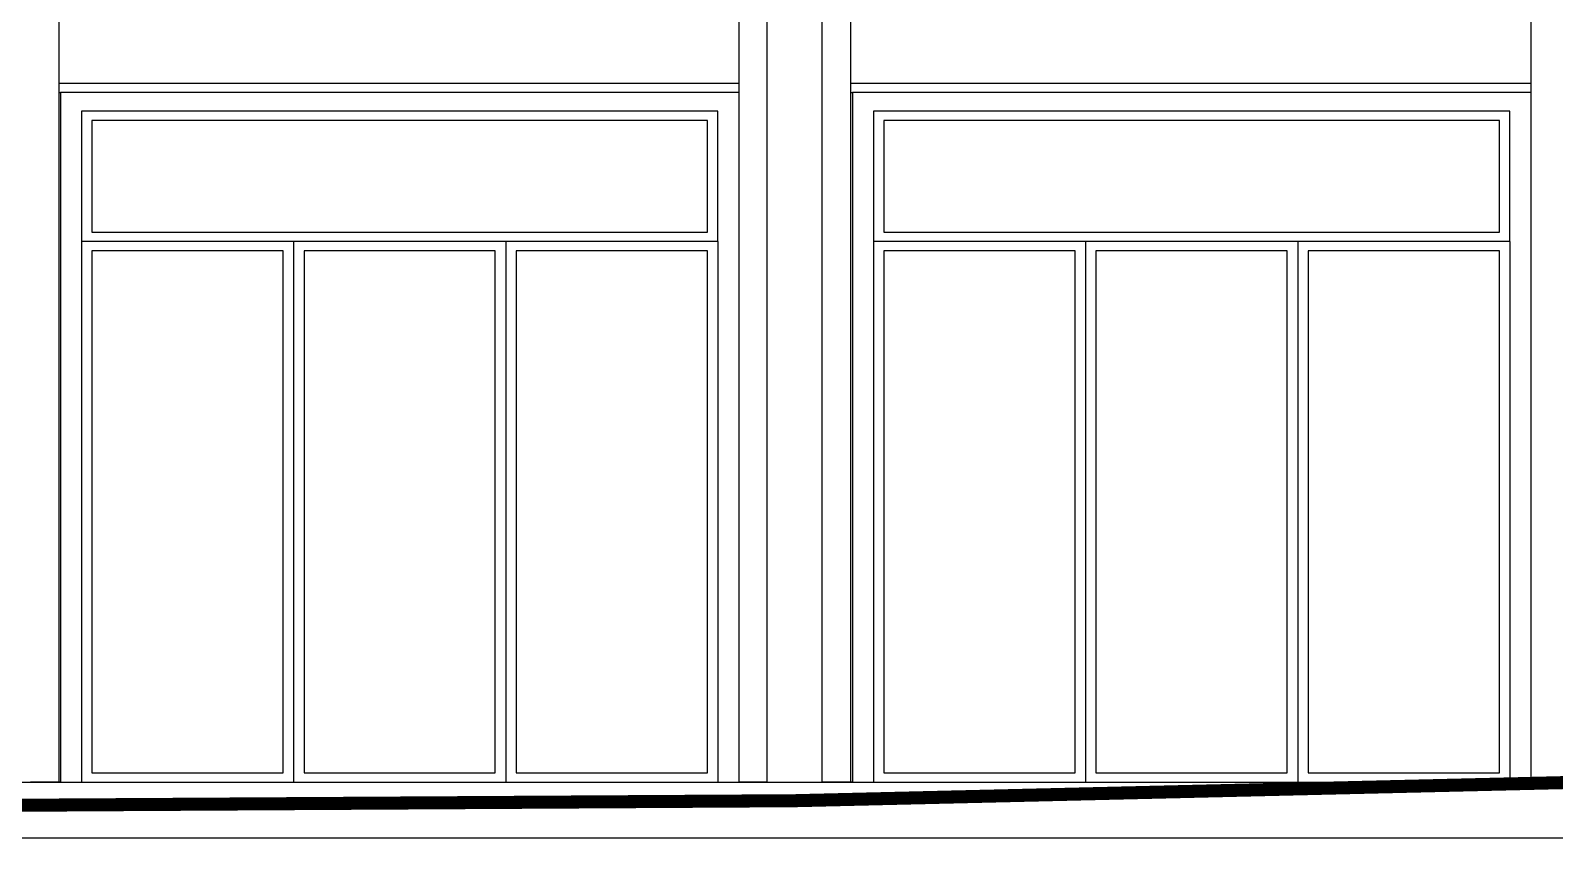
# Model space of a CAD drawing. Extents: x -24961 to 905641, y -154323 to 635957.
# Drawn here: x 415652 to 423831, y -148443 to -144075 of the extents above; entities that cross this region are included whole.
import ezdxf

# ---------------------------------------------------------------- set-up
doc = ezdxf.new("R2010")
doc.units = 0
doc.header["$LTSCALE"] = 1000
doc.header["$MEASUREMENT"] = 0
for name, color, linetype in [('DOTE', 1, 'Continuous'), ('WALL', 9, 'Continuous'), ('窗', 154, 'Continuous')]:
    doc.layers.add(name, color=color, linetype=linetype)

msp = doc.modelspace()

# ---------------------------------------------------------------- linework, layer by layer
for p, q in [((419605.6, -148107.9), (419605.6, -140993.3)), ((419901.6, -148107.9), (419901.6, -140993.3)), ((415803.6, -143857.9), (415803.6, -144357.9)), ((419453.6, -143857.9), (419453.6, -144357.9)), ((420053.6, -143857.9), (420053.6, -144357.9)), ((423703.6, -143857.9), (423703.6, -144357.9)), ((415803.6, -144357.9), (419453.6, -144357.9)), ((415803.6, -144357.9), (415803.6, -144407.9)), ((419453.6, -144357.9), (419453.6, -144407.9)), ((420053.6, -144357.9), (423703.6, -144357.9)), ((420053.6, -144357.9), (420053.6, -144407.9)), ((423703.6, -144357.9), (423703.6, -144407.9)), ((415803.6, -148107.9), (415651.6, -148107.9)), ((419605.6, -148107.9), (419453.6, -148107.9)), ((419605.6, -148107.9), (419901.6, -148107.9)), ((420053.6, -148107.9), (419901.6, -148107.9)), ((423855.6, -148107.9), (423703.6, -148107.9))]:
    msp.add_line(p, q)
at = {"layer": 'DOTE'}
for p, q in [((393730.1, -148107.9), (442830.8, -148107.9)), ((393730.1, -148407.9), (442830.8, -148407.9))]:
    msp.add_line(p, q, dxfattribs=at)
at = {"layer": 'WALL', "linetype": 'Continuous', "const_width": 70}
msp.add_lwpolyline([(393730.1, -148407.9), (406979.5, -148307.9), (411216.5, -148257.9), (419754, -148207.9), (424003.6, -148107.9), (442830.8, -148107.9)], dxfattribs=at)
at = {"layer": '窗'}
for p, q in [((415803.6, -144407.9), (415813.6, -144407.9)), ((415803.6, -144407.9), (415803.6, -148107.9)), ((415813.6, -144407.9), (415813.6, -148107.9)), ((419453.6, -144407.9), (415813.6, -144407.9)), ((419453.6, -144407.9), (419453.6, -148107.9)), ((420053.6, -144407.9), (420063.6, -144407.9)), ((420053.6, -144407.9), (420053.6, -148107.9)), ((420063.6, -144407.9), (420063.6, -148107.9)), ((423703.6, -144407.9), (420063.6, -144407.9)), ((423703.6, -144407.9), (423703.6, -148107.9)), ((415925.6, -144507.9), (415925.6, -145207.9)), ((419341.6, -144507.9), (415925.6, -144507.9)), ((419341.6, -145207.9), (419341.6, -144507.9)), ((420175.6, -144507.9), (420175.6, -145207.9)), ((423591.6, -144507.9), (420175.6, -144507.9)), ((423591.6, -145207.9), (423591.6, -144507.9)), ((415981.6, -144557.9), (415981.6, -145157.9)), ((419285.6, -144557.9), (415981.6, -144557.9)), ((419285.6, -145157.9), (419285.6, -144557.9)), ((420231.6, -144557.9), (420231.6, -145157.9)), ((423535.6, -144557.9), (420231.6, -144557.9)), ((423535.6, -145157.9), (423535.6, -144557.9)), ((415981.6, -145157.9), (419285.6, -145157.9)), ((420231.6, -145157.9), (423535.6, -145157.9)), ((415925.6, -145207.9), (415925.6, -148107.9)), ((417064.3, -145207.9), (415925.6, -145207.9)), ((415981.6, -145257.9), (415981.6, -148057.9)), ((417008.3, -145257.9), (415981.6, -145257.9)), ((417008.3, -148057.9), (417008.3, -145257.9)), ((418202.9, -145207.9), (417064.3, -145207.9)), ((417064.3, -145207.9), (417064.3, -148107.9)), ((418146.9, -145257.9), (417120.3, -145257.9)), ((417120.3, -145257.9), (417120.3, -148057.9)), ((418146.9, -148057.9), (418146.9, -145257.9)), ((419341.6, -145207.9), (418202.9, -145207.9)), ((418202.9, -145207.9), (418202.9, -148107.9)), ((419285.6, -145257.9), (418258.9, -145257.9)), ((418258.9, -145257.9), (418258.9, -148057.9)), ((419285.6, -148057.9), (419285.6, -145257.9)), ((419341.6, -145207.9), (419341.6, -148107.9)), ((420175.6, -145207.9), (420175.6, -148107.9)), ((421314.3, -145207.9), (420175.6, -145207.9)), ((420231.6, -145257.9), (420231.6, -148057.9)), ((421258.3, -145257.9), (420231.6, -145257.9)), ((421258.3, -148057.9), (421258.3, -145257.9)), ((422452.9, -145207.9), (421314.3, -145207.9)), ((421314.3, -145207.9), (421314.3, -148107.9)), ((422396.9, -145257.9), (421370.3, -145257.9)), ((421370.3, -145257.9), (421370.3, -148057.9)), ((422396.9, -148057.9), (422396.9, -145257.9)), ((423591.6, -145207.9), (422452.9, -145207.9)), ((422452.9, -145207.9), (422452.9, -148107.9)), ((423535.6, -145257.9), (422508.9, -145257.9)), ((422508.9, -145257.9), (422508.9, -148057.9)), ((423535.6, -148057.9), (423535.6, -145257.9)), ((423591.6, -145207.9), (423591.6, -148107.9)), ((415813.6, -148107.9), (415803.6, -148107.9)), ((415813.6, -148107.9), (415925.6, -148107.9)), ((415925.6, -148107.9), (417064.3, -148107.9)), ((415981.6, -148057.9), (417008.3, -148057.9)), ((417064.3, -148107.9), (418202.9, -148107.9)), ((417120.3, -148057.9), (418146.9, -148057.9)), ((418202.9, -148107.9), (419341.6, -148107.9)), ((418258.9, -148057.9), (419285.6, -148057.9)), ((419341.6, -148107.9), (419453.6, -148107.9)), ((420063.6, -148107.9), (420053.6, -148107.9)), ((420063.6, -148107.9), (420175.6, -148107.9)), ((420175.6, -148107.9), (421314.3, -148107.9)), ((420231.6, -148057.9), (421258.3, -148057.9)), ((421314.3, -148107.9), (422452.9, -148107.9)), ((421370.3, -148057.9), (422396.9, -148057.9)), ((422452.9, -148107.9), (423591.6, -148107.9)), ((422508.9, -148057.9), (423535.6, -148057.9)), ((423591.6, -148107.9), (423703.6, -148107.9))]:
    msp.add_line(p, q, dxfattribs=at)

doc.saveas('drawing.dxf')
